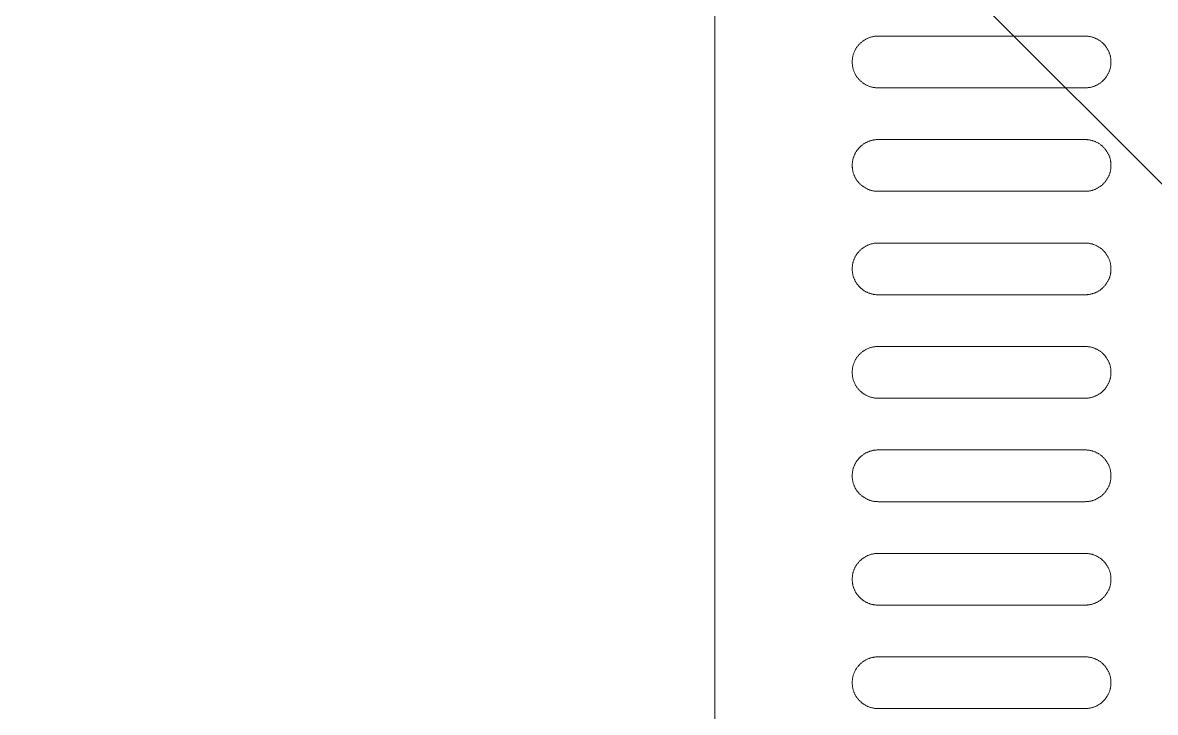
# Model space of a CAD drawing. Header units: millimetres. Extents: x -159872 to 386485, y -250577 to 158966.
# Drawn here: x 368246.2 to 368344.7, y 11008.8 to 11068.8 of the extents above; entities that cross this region are included whole.
import ezdxf

# ---------------------------------------------------------------- set-up
doc = ezdxf.new("R2010")
doc.units = ezdxf.units.MM
doc.layers.get('0').update_dxf_attribs({"lineweight": 25})
doc.layers.add('LDS-equipment-kitchen equipment', color=3, linetype='Continuous', lineweight=13)

# ---------------------------------------------------------------- blocks, each defined once
blk = doc.blocks.new('A$C9600e4bc')
at = {"linetype": 'Continuous', "transparency": 33554687}
for points in [[(0, 1395, 0), (682.4, 1395, 0)], [(251.2, 1383.05, 0), (251.2, 1383.05, 0)], [(260.2, 1383.05, 0), (260.2, 1383.05, 0)], [(269.2, 1383.05, 0), (269.2, 1383.05, 0)], [(278.2, 1383.05, 0), (278.2, 1383.05, 0)], [(287.2, 1383.05, 0), (287.2, 1383.05, 0)], [(296.2, 1383.05, 0), (296.2, 1383.05, 0)], [(305.2, 1383.05, 0), (305.2, 1383.05, 0)], [(248.95, 1380.8, 0), (248.95, 1362.8, 0)], [(253.45, 1380.8, 0), (253.45, 1362.8, 0)], [(257.95, 1380.8, 0), (257.95, 1362.8, 0)], [(262.45, 1380.8, 0), (262.45, 1362.8, 0)], [(266.95, 1380.8, 0), (266.95, 1362.8, 0)], [(271.45, 1380.8, 0), (271.45, 1362.8, 0)], [(275.95, 1380.8, 0), (275.95, 1362.8, 0)], [(280.45, 1380.8, 0), (280.45, 1362.8, 0)], [(284.95, 1380.8, 0), (284.95, 1362.8, 0)], [(289.45, 1380.8, 0), (289.45, 1362.8, 0)], [(293.95, 1380.8, 0), (293.95, 1362.8, 0)], [(298.45, 1380.8, 0), (298.45, 1362.8, 0)], [(302.95, 1380.8, 0), (302.95, 1362.8, 0)], [(307.45, 1380.8, 0), (307.45, 1362.8, 0)], [(251.2, 1360.55, 0), (251.2, 1360.55, 0)], [(260.2, 1360.55, 0), (260.2, 1360.55, 0)], [(269.2, 1360.55, 0), (269.2, 1360.55, 0)], [(278.2, 1360.55, 0), (278.2, 1360.55, 0)], [(287.2, 1360.55, 0), (287.2, 1360.55, 0)], [(296.2, 1360.55, 0), (296.2, 1360.55, 0)], [(305.2, 1360.55, 0), (305.2, 1360.55, 0)]]:
    blk.add_polyline3d(points, dxfattribs=at)
at = {"linetype": 'Continuous'}
for points in [[(248.95, 1380.8, 0), (248.951, 1380.855, 0), (248.953, 1380.91, 0), (248.956, 1380.966, 0), (248.961, 1381.021, 0), (248.967, 1381.075, 0), (248.974, 1381.13, 0), (248.983, 1381.185, 0), (248.993, 1381.239, 0), (249.005, 1381.293, 0), (249.017, 1381.347, 0), (249.031, 1381.4, 0), (249.047, 1381.453, 0), (249.064, 1381.506, 0), (249.081, 1381.558, 0), (249.101, 1381.61, 0), (249.121, 1381.661, 0), (249.143, 1381.712, 0), (249.166, 1381.762, 0), (249.19, 1381.812, 0), (249.216, 1381.861, 0), (249.242, 1381.909, 0), (249.27, 1381.957, 0), (249.299, 1382.004, 0), (249.329, 1382.05, 0), (249.36, 1382.096, 0), (249.393, 1382.14, 0), (249.426, 1382.184, 0), (249.461, 1382.227, 0), (249.496, 1382.27, 0), (249.533, 1382.311, 0), (249.57, 1382.351, 0), (249.609, 1382.391, 0), (249.648, 1382.43, 0), (249.689, 1382.467, 0), (249.73, 1382.504, 0), (249.773, 1382.539, 0), (249.816, 1382.574, 0), (249.86, 1382.607, 0), (249.904, 1382.64, 0), (249.95, 1382.671, 0), (249.996, 1382.701, 0), (250.043, 1382.73, 0), (250.091, 1382.758, 0), (250.139, 1382.784, 0), (250.188, 1382.81, 0), (250.238, 1382.834, 0), (250.288, 1382.857, 0), (250.339, 1382.879, 0), (250.39, 1382.899, 0), (250.442, 1382.918, 0), (250.494, 1382.936, 0), (250.547, 1382.953, 0), (250.6, 1382.969, 0), (250.653, 1382.983, 0), (250.707, 1382.995, 0), (250.761, 1383.007, 0), (250.815, 1383.017, 0), (250.87, 1383.026, 0), (250.925, 1383.033, 0), (250.979, 1383.039, 0), (251.034, 1383.044, 0), (251.09, 1383.047, 0), (251.145, 1383.049, 0), (251.2, 1383.05, 0)], [(251.2, 1383.05, 0), (251.255, 1383.049, 0), (251.31, 1383.047, 0), (251.365, 1383.044, 0), (251.42, 1383.039, 0), (251.475, 1383.033, 0), (251.53, 1383.026, 0), (251.585, 1383.017, 0), (251.639, 1383.007, 0), (251.693, 1382.995, 0), (251.747, 1382.983, 0), (251.8, 1382.969, 0), (251.853, 1382.953, 0), (251.906, 1382.936, 0), (251.958, 1382.918, 0), (252.01, 1382.899, 0), (252.061, 1382.879, 0), (252.112, 1382.857, 0), (252.162, 1382.834, 0), (252.212, 1382.81, 0), (252.261, 1382.784, 0), (252.309, 1382.758, 0), (252.357, 1382.73, 0), (252.404, 1382.701, 0), (252.45, 1382.671, 0), (252.496, 1382.64, 0), (252.54, 1382.607, 0), (252.584, 1382.574, 0), (252.627, 1382.539, 0), (252.67, 1382.504, 0), (252.711, 1382.467, 0), (252.751, 1382.43, 0), (252.791, 1382.391, 0), (252.83, 1382.351, 0), (252.867, 1382.311, 0), (252.904, 1382.27, 0), (252.939, 1382.227, 0), (252.974, 1382.184, 0), (253.007, 1382.14, 0), (253.04, 1382.096, 0), (253.071, 1382.05, 0), (253.101, 1382.004, 0), (253.13, 1381.957, 0), (253.158, 1381.909, 0), (253.184, 1381.861, 0), (253.21, 1381.812, 0), (253.234, 1381.762, 0), (253.257, 1381.712, 0), (253.279, 1381.661, 0), (253.299, 1381.61, 0), (253.318, 1381.558, 0), (253.336, 1381.506, 0), (253.353, 1381.453, 0), (253.368, 1381.4, 0), (253.383, 1381.347, 0), (253.395, 1381.293, 0), (253.407, 1381.239, 0), (253.417, 1381.185, 0), (253.426, 1381.13, 0), (253.433, 1381.075, 0), (253.439, 1381.021, 0), (253.444, 1380.966, 0), (253.447, 1380.91, 0), (253.449, 1380.855, 0), (253.45, 1380.8, 0)], [(257.95, 1380.8, 0), (257.951, 1380.855, 0), (257.953, 1380.91, 0), (257.956, 1380.966, 0), (257.961, 1381.021, 0), (257.967, 1381.075, 0), (257.974, 1381.13, 0), (257.983, 1381.185, 0), (257.993, 1381.239, 0), (258.005, 1381.293, 0), (258.017, 1381.347, 0), (258.031, 1381.4, 0), (258.047, 1381.453, 0), (258.064, 1381.506, 0), (258.082, 1381.558, 0), (258.101, 1381.61, 0), (258.121, 1381.661, 0), (258.143, 1381.712, 0), (258.166, 1381.762, 0), (258.19, 1381.812, 0), (258.216, 1381.861, 0), (258.242, 1381.909, 0), (258.27, 1381.957, 0), (258.299, 1382.004, 0), (258.329, 1382.05, 0), (258.36, 1382.096, 0), (258.393, 1382.14, 0), (258.426, 1382.184, 0), (258.461, 1382.227, 0), (258.496, 1382.27, 0), (258.533, 1382.311, 0), (258.57, 1382.351, 0), (258.609, 1382.391, 0), (258.649, 1382.43, 0), (258.689, 1382.467, 0), (258.73, 1382.504, 0), (258.773, 1382.539, 0), (258.816, 1382.574, 0), (258.86, 1382.607, 0), (258.904, 1382.64, 0), (258.95, 1382.671, 0), (258.996, 1382.701, 0), (259.043, 1382.73, 0), (259.091, 1382.758, 0), (259.139, 1382.784, 0), (259.188, 1382.81, 0), (259.238, 1382.834, 0), (259.288, 1382.857, 0), (259.339, 1382.879, 0), (259.39, 1382.899, 0), (259.442, 1382.918, 0), (259.494, 1382.936, 0), (259.547, 1382.953, 0), (259.6, 1382.969, 0), (259.653, 1382.983, 0), (259.707, 1382.995, 0), (259.761, 1383.007, 0), (259.815, 1383.017, 0), (259.87, 1383.026, 0), (259.925, 1383.033, 0), (259.979, 1383.039, 0), (260.034, 1383.044, 0), (260.09, 1383.047, 0), (260.145, 1383.049, 0), (260.2, 1383.05, 0)], [(260.2, 1383.05, 0), (260.255, 1383.049, 0), (260.31, 1383.047, 0), (260.366, 1383.044, 0), (260.421, 1383.039, 0), (260.475, 1383.033, 0), (260.53, 1383.026, 0), (260.585, 1383.017, 0), (260.639, 1383.007, 0), (260.693, 1382.995, 0), (260.747, 1382.983, 0), (260.8, 1382.969, 0), (260.853, 1382.953, 0), (260.906, 1382.936, 0), (260.958, 1382.918, 0), (261.01, 1382.899, 0), (261.061, 1382.879, 0), (261.112, 1382.857, 0), (261.162, 1382.834, 0), (261.212, 1382.81, 0), (261.261, 1382.784, 0), (261.309, 1382.758, 0), (261.357, 1382.73, 0), (261.404, 1382.701, 0), (261.45, 1382.671, 0), (261.496, 1382.64, 0), (261.54, 1382.607, 0), (261.584, 1382.574, 0), (261.627, 1382.539, 0), (261.67, 1382.504, 0), (261.711, 1382.467, 0), (261.751, 1382.43, 0), (261.791, 1382.391, 0), (261.83, 1382.351, 0), (261.867, 1382.311, 0), (261.904, 1382.27, 0), (261.939, 1382.227, 0), (261.974, 1382.184, 0), (262.007, 1382.14, 0), (262.04, 1382.096, 0), (262.071, 1382.05, 0), (262.101, 1382.004, 0), (262.13, 1381.957, 0), (262.158, 1381.909, 0), (262.184, 1381.861, 0), (262.21, 1381.812, 0), (262.234, 1381.762, 0), (262.257, 1381.712, 0), (262.279, 1381.661, 0), (262.299, 1381.61, 0), (262.318, 1381.558, 0), (262.336, 1381.506, 0), (262.353, 1381.453, 0), (262.368, 1381.4, 0), (262.383, 1381.347, 0), (262.395, 1381.293, 0), (262.407, 1381.239, 0), (262.417, 1381.185, 0), (262.426, 1381.13, 0), (262.433, 1381.075, 0), (262.439, 1381.021, 0), (262.444, 1380.966, 0), (262.447, 1380.91, 0), (262.449, 1380.855, 0), (262.45, 1380.8, 0)], [(266.95, 1380.8, 0), (266.951, 1380.855, 0), (266.953, 1380.91, 0), (266.956, 1380.966, 0), (266.961, 1381.021, 0), (266.967, 1381.075, 0), (266.974, 1381.13, 0), (266.983, 1381.185, 0), (266.993, 1381.239, 0), (267.005, 1381.293, 0), (267.017, 1381.347, 0), (267.032, 1381.4, 0), (267.047, 1381.453, 0), (267.064, 1381.506, 0), (267.082, 1381.558, 0), (267.101, 1381.61, 0), (267.121, 1381.661, 0), (267.143, 1381.712, 0), (267.166, 1381.762, 0), (267.19, 1381.812, 0), (267.216, 1381.861, 0), (267.242, 1381.909, 0), (267.27, 1381.957, 0), (267.299, 1382.004, 0), (267.329, 1382.05, 0), (267.36, 1382.096, 0), (267.393, 1382.14, 0), (267.426, 1382.184, 0), (267.461, 1382.227, 0), (267.496, 1382.27, 0), (267.533, 1382.311, 0), (267.57, 1382.351, 0), (267.609, 1382.391, 0), (267.649, 1382.43, 0), (267.689, 1382.467, 0), (267.73, 1382.504, 0), (267.773, 1382.539, 0), (267.816, 1382.574, 0), (267.86, 1382.607, 0), (267.904, 1382.64, 0), (267.95, 1382.671, 0), (267.996, 1382.701, 0), (268.043, 1382.73, 0), (268.091, 1382.758, 0), (268.139, 1382.784, 0), (268.188, 1382.81, 0), (268.238, 1382.834, 0), (268.288, 1382.857, 0), (268.339, 1382.879, 0), (268.39, 1382.899, 0), (268.442, 1382.918, 0), (268.494, 1382.936, 0), (268.547, 1382.953, 0), (268.6, 1382.969, 0), (268.653, 1382.983, 0), (268.707, 1382.995, 0), (268.761, 1383.007, 0), (268.815, 1383.017, 0), (268.87, 1383.026, 0), (268.925, 1383.033, 0), (268.979, 1383.039, 0), (269.035, 1383.044, 0), (269.09, 1383.047, 0), (269.145, 1383.049, 0), (269.2, 1383.05, 0)], [(269.2, 1383.05, 0), (269.255, 1383.049, 0), (269.31, 1383.047, 0), (269.366, 1383.044, 0), (269.421, 1383.039, 0), (269.475, 1383.033, 0), (269.53, 1383.026, 0), (269.585, 1383.017, 0), (269.639, 1383.007, 0), (269.693, 1382.995, 0), (269.747, 1382.983, 0), (269.8, 1382.969, 0), (269.853, 1382.953, 0), (269.906, 1382.936, 0), (269.958, 1382.918, 0), (270.01, 1382.899, 0), (270.061, 1382.879, 0), (270.112, 1382.857, 0), (270.162, 1382.834, 0), (270.212, 1382.81, 0), (270.261, 1382.784, 0), (270.309, 1382.758, 0), (270.357, 1382.73, 0), (270.404, 1382.701, 0), (270.45, 1382.671, 0), (270.496, 1382.64, 0), (270.54, 1382.607, 0), (270.584, 1382.574, 0), (270.627, 1382.539, 0), (270.67, 1382.504, 0), (270.711, 1382.467, 0), (270.751, 1382.43, 0), (270.791, 1382.391, 0), (270.83, 1382.351, 0), (270.867, 1382.311, 0), (270.904, 1382.27, 0), (270.939, 1382.227, 0), (270.974, 1382.184, 0), (271.007, 1382.14, 0), (271.04, 1382.096, 0), (271.071, 1382.05, 0), (271.101, 1382.004, 0), (271.13, 1381.957, 0), (271.158, 1381.909, 0), (271.184, 1381.861, 0), (271.21, 1381.812, 0), (271.234, 1381.762, 0), (271.257, 1381.712, 0), (271.279, 1381.661, 0), (271.299, 1381.61, 0), (271.319, 1381.558, 0), (271.336, 1381.506, 0), (271.353, 1381.453, 0), (271.369, 1381.4, 0), (271.383, 1381.347, 0), (271.395, 1381.293, 0), (271.407, 1381.239, 0), (271.417, 1381.185, 0), (271.426, 1381.13, 0), (271.433, 1381.075, 0), (271.439, 1381.021, 0), (271.444, 1380.966, 0), (271.447, 1380.91, 0), (271.449, 1380.855, 0), (271.45, 1380.8, 0)], [(275.95, 1380.8, 0), (275.951, 1380.855, 0), (275.953, 1380.91, 0), (275.956, 1380.966, 0), (275.961, 1381.021, 0), (275.967, 1381.075, 0), (275.974, 1381.13, 0), (275.983, 1381.185, 0), (275.993, 1381.239, 0), (276.005, 1381.293, 0), (276.017, 1381.347, 0), (276.031, 1381.4, 0), (276.047, 1381.453, 0), (276.064, 1381.506, 0), (276.081, 1381.558, 0), (276.101, 1381.61, 0), (276.121, 1381.661, 0), (276.143, 1381.712, 0), (276.166, 1381.762, 0), (276.19, 1381.812, 0), (276.216, 1381.861, 0), (276.242, 1381.909, 0), (276.27, 1381.957, 0), (276.299, 1382.004, 0), (276.329, 1382.05, 0), (276.36, 1382.096, 0), (276.393, 1382.14, 0), (276.426, 1382.184, 0), (276.461, 1382.227, 0), (276.496, 1382.27, 0), (276.533, 1382.311, 0), (276.57, 1382.351, 0), (276.609, 1382.391, 0), (276.648, 1382.43, 0), (276.689, 1382.467, 0), (276.73, 1382.504, 0), (276.773, 1382.539, 0), (276.816, 1382.574, 0), (276.86, 1382.607, 0), (276.904, 1382.64, 0), (276.95, 1382.671, 0), (276.996, 1382.701, 0), (277.043, 1382.73, 0), (277.091, 1382.758, 0), (277.139, 1382.784, 0), (277.188, 1382.81, 0), (277.238, 1382.834, 0), (277.288, 1382.857, 0), (277.339, 1382.879, 0), (277.39, 1382.899, 0), (277.442, 1382.918, 0), (277.494, 1382.936, 0), (277.547, 1382.953, 0), (277.6, 1382.969, 0), (277.653, 1382.983, 0), (277.707, 1382.995, 0), (277.761, 1383.007, 0), (277.815, 1383.017, 0), (277.87, 1383.026, 0), (277.925, 1383.033, 0), (277.979, 1383.039, 0), (278.034, 1383.044, 0), (278.09, 1383.047, 0), (278.145, 1383.049, 0), (278.2, 1383.05, 0)], [(278.2, 1383.05, 0), (278.255, 1383.049, 0), (278.31, 1383.047, 0), (278.365, 1383.044, 0), (278.421, 1383.039, 0), (278.475, 1383.033, 0), (278.53, 1383.026, 0), (278.585, 1383.017, 0), (278.639, 1383.007, 0), (278.693, 1382.995, 0), (278.747, 1382.983, 0), (278.8, 1382.969, 0), (278.853, 1382.953, 0), (278.906, 1382.936, 0), (278.958, 1382.918, 0), (279.01, 1382.899, 0), (279.061, 1382.879, 0), (279.112, 1382.857, 0), (279.162, 1382.834, 0), (279.212, 1382.81, 0), (279.261, 1382.784, 0), (279.309, 1382.758, 0), (279.357, 1382.73, 0), (279.404, 1382.701, 0), (279.45, 1382.671, 0), (279.496, 1382.64, 0), (279.54, 1382.607, 0), (279.584, 1382.574, 0), (279.627, 1382.539, 0), (279.67, 1382.504, 0), (279.711, 1382.467, 0), (279.751, 1382.43, 0), (279.791, 1382.391, 0), (279.83, 1382.351, 0), (279.867, 1382.311, 0), (279.904, 1382.27, 0), (279.939, 1382.227, 0), (279.974, 1382.184, 0), (280.007, 1382.14, 0), (280.04, 1382.096, 0), (280.071, 1382.05, 0), (280.101, 1382.004, 0), (280.13, 1381.957, 0), (280.158, 1381.909, 0), (280.184, 1381.861, 0), (280.21, 1381.812, 0), (280.234, 1381.762, 0), (280.257, 1381.712, 0), (280.279, 1381.661, 0), (280.299, 1381.61, 0), (280.318, 1381.558, 0), (280.336, 1381.506, 0), (280.353, 1381.453, 0), (280.368, 1381.4, 0), (280.383, 1381.347, 0), (280.395, 1381.293, 0), (280.407, 1381.239, 0), (280.417, 1381.185, 0), (280.426, 1381.13, 0), (280.433, 1381.075, 0), (280.439, 1381.021, 0), (280.444, 1380.966, 0), (280.447, 1380.91, 0), (280.449, 1380.855, 0), (280.45, 1380.8, 0)], [(284.95, 1380.8, 0), (284.951, 1380.855, 0), (284.953, 1380.91, 0), (284.956, 1380.966, 0), (284.961, 1381.021, 0), (284.967, 1381.075, 0), (284.974, 1381.13, 0), (284.983, 1381.185, 0), (284.993, 1381.239, 0), (285.005, 1381.293, 0), (285.017, 1381.347, 0), (285.032, 1381.4, 0), (285.047, 1381.453, 0), (285.064, 1381.506, 0), (285.082, 1381.558, 0), (285.101, 1381.61, 0), (285.121, 1381.661, 0), (285.143, 1381.712, 0), (285.166, 1381.762, 0), (285.19, 1381.812, 0), (285.216, 1381.861, 0), (285.242, 1381.909, 0), (285.27, 1381.957, 0), (285.299, 1382.004, 0), (285.329, 1382.05, 0), (285.36, 1382.096, 0), (285.393, 1382.14, 0), (285.426, 1382.184, 0), (285.461, 1382.227, 0), (285.496, 1382.27, 0), (285.533, 1382.311, 0), (285.57, 1382.351, 0), (285.609, 1382.391, 0), (285.649, 1382.43, 0), (285.689, 1382.467, 0), (285.73, 1382.504, 0), (285.773, 1382.539, 0), (285.816, 1382.574, 0), (285.86, 1382.607, 0), (285.904, 1382.64, 0), (285.95, 1382.671, 0), (285.996, 1382.701, 0), (286.043, 1382.73, 0), (286.091, 1382.758, 0), (286.139, 1382.784, 0), (286.188, 1382.81, 0), (286.238, 1382.834, 0), (286.288, 1382.857, 0), (286.339, 1382.879, 0), (286.39, 1382.899, 0), (286.442, 1382.918, 0), (286.494, 1382.936, 0), (286.547, 1382.953, 0), (286.6, 1382.969, 0), (286.653, 1382.983, 0), (286.707, 1382.995, 0), (286.761, 1383.007, 0), (286.815, 1383.017, 0), (286.87, 1383.026, 0), (286.925, 1383.033, 0), (286.979, 1383.039, 0), (287.034, 1383.044, 0), (287.09, 1383.047, 0), (287.145, 1383.049, 0), (287.2, 1383.05, 0)], [(287.2, 1383.05, 0), (287.255, 1383.049, 0), (287.31, 1383.047, 0), (287.366, 1383.044, 0), (287.421, 1383.039, 0), (287.475, 1383.033, 0), (287.53, 1383.026, 0), (287.585, 1383.017, 0), (287.639, 1383.007, 0), (287.693, 1382.995, 0), (287.747, 1382.983, 0), (287.8, 1382.969, 0), (287.853, 1382.953, 0), (287.906, 1382.936, 0), (287.958, 1382.918, 0), (288.01, 1382.899, 0), (288.061, 1382.879, 0), (288.112, 1382.857, 0), (288.162, 1382.834, 0), (288.212, 1382.81, 0), (288.261, 1382.784, 0), (288.309, 1382.758, 0), (288.357, 1382.73, 0), (288.404, 1382.701, 0), (288.45, 1382.671, 0), (288.496, 1382.64, 0), (288.54, 1382.607, 0), (288.584, 1382.574, 0), (288.627, 1382.539, 0), (288.67, 1382.504, 0), (288.711, 1382.467, 0), (288.751, 1382.43, 0), (288.791, 1382.391, 0), (288.83, 1382.351, 0), (288.867, 1382.311, 0), (288.904, 1382.27, 0), (288.939, 1382.227, 0), (288.974, 1382.184, 0), (289.007, 1382.14, 0), (289.04, 1382.096, 0), (289.071, 1382.05, 0), (289.101, 1382.004, 0), (289.13, 1381.957, 0), (289.158, 1381.909, 0), (289.184, 1381.861, 0), (289.21, 1381.812, 0), (289.234, 1381.762, 0), (289.257, 1381.712, 0), (289.279, 1381.661, 0), (289.299, 1381.61, 0), (289.318, 1381.558, 0), (289.336, 1381.506, 0), (289.353, 1381.453, 0), (289.369, 1381.4, 0), (289.383, 1381.347, 0), (289.395, 1381.293, 0), (289.407, 1381.239, 0), (289.417, 1381.185, 0), (289.426, 1381.13, 0), (289.433, 1381.075, 0), (289.439, 1381.021, 0), (289.444, 1380.966, 0), (289.447, 1380.91, 0), (289.449, 1380.855, 0), (289.45, 1380.8, 0)], [(293.95, 1380.8, 0), (293.951, 1380.855, 0), (293.953, 1380.91, 0), (293.956, 1380.966, 0), (293.961, 1381.021, 0), (293.967, 1381.075, 0), (293.974, 1381.13, 0), (293.983, 1381.185, 0), (293.993, 1381.239, 0), (294.005, 1381.293, 0), (294.017, 1381.347, 0), (294.031, 1381.4, 0), (294.047, 1381.453, 0), (294.064, 1381.506, 0), (294.081, 1381.558, 0), (294.101, 1381.61, 0), (294.121, 1381.661, 0), (294.143, 1381.712, 0), (294.166, 1381.762, 0), (294.19, 1381.812, 0), (294.216, 1381.861, 0), (294.242, 1381.909, 0), (294.27, 1381.957, 0), (294.299, 1382.004, 0), (294.329, 1382.05, 0), (294.36, 1382.096, 0), (294.393, 1382.14, 0), (294.426, 1382.184, 0), (294.461, 1382.227, 0), (294.496, 1382.27, 0), (294.533, 1382.311, 0), (294.57, 1382.351, 0), (294.609, 1382.391, 0), (294.648, 1382.43, 0), (294.689, 1382.467, 0), (294.73, 1382.504, 0), (294.773, 1382.539, 0), (294.816, 1382.574, 0), (294.86, 1382.607, 0), (294.904, 1382.64, 0), (294.95, 1382.671, 0), (294.996, 1382.701, 0), (295.043, 1382.73, 0), (295.091, 1382.758, 0), (295.139, 1382.784, 0), (295.188, 1382.81, 0), (295.238, 1382.834, 0), (295.288, 1382.857, 0), (295.339, 1382.879, 0), (295.39, 1382.899, 0), (295.442, 1382.918, 0), (295.494, 1382.936, 0), (295.547, 1382.953, 0), (295.6, 1382.969, 0), (295.653, 1382.983, 0), (295.707, 1382.995, 0), (295.761, 1383.007, 0), (295.815, 1383.017, 0), (295.87, 1383.026, 0), (295.925, 1383.033, 0), (295.979, 1383.039, 0), (296.034, 1383.044, 0), (296.09, 1383.047, 0), (296.145, 1383.049, 0), (296.2, 1383.05, 0)], [(296.2, 1383.05, 0), (296.255, 1383.049, 0), (296.31, 1383.047, 0), (296.365, 1383.044, 0), (296.42, 1383.039, 0), (296.475, 1383.033, 0), (296.53, 1383.026, 0), (296.585, 1383.017, 0), (296.639, 1383.007, 0), (296.693, 1382.995, 0), (296.747, 1382.983, 0), (296.8, 1382.969, 0), (296.853, 1382.953, 0), (296.906, 1382.936, 0), (296.958, 1382.918, 0), (297.01, 1382.899, 0), (297.061, 1382.879, 0), (297.112, 1382.857, 0), (297.162, 1382.834, 0), (297.212, 1382.81, 0), (297.261, 1382.784, 0), (297.309, 1382.758, 0), (297.357, 1382.73, 0), (297.404, 1382.701, 0), (297.45, 1382.671, 0), (297.496, 1382.64, 0), (297.54, 1382.607, 0), (297.584, 1382.574, 0), (297.627, 1382.539, 0), (297.67, 1382.504, 0), (297.711, 1382.467, 0), (297.751, 1382.43, 0), (297.791, 1382.391, 0), (297.829, 1382.351, 0), (297.867, 1382.311, 0), (297.904, 1382.27, 0), (297.939, 1382.227, 0), (297.974, 1382.184, 0), (298.007, 1382.14, 0), (298.04, 1382.096, 0), (298.071, 1382.05, 0), (298.101, 1382.004, 0), (298.13, 1381.957, 0), (298.158, 1381.909, 0), (298.184, 1381.861, 0), (298.21, 1381.812, 0), (298.234, 1381.762, 0), (298.257, 1381.712, 0), (298.279, 1381.661, 0), (298.299, 1381.61, 0), (298.318, 1381.558, 0), (298.336, 1381.506, 0), (298.353, 1381.453, 0), (298.368, 1381.4, 0), (298.383, 1381.347, 0), (298.395, 1381.293, 0), (298.407, 1381.239, 0), (298.417, 1381.185, 0), (298.426, 1381.13, 0), (298.433, 1381.075, 0), (298.439, 1381.021, 0), (298.444, 1380.966, 0), (298.447, 1380.91, 0), (298.449, 1380.855, 0), (298.45, 1380.8, 0)], [(302.95, 1380.8, 0), (302.951, 1380.855, 0), (302.953, 1380.91, 0), (302.956, 1380.966, 0), (302.961, 1381.021, 0), (302.967, 1381.075, 0), (302.974, 1381.13, 0), (302.983, 1381.185, 0), (302.993, 1381.239, 0), (303.005, 1381.293, 0), (303.017, 1381.347, 0), (303.031, 1381.4, 0), (303.047, 1381.453, 0), (303.064, 1381.506, 0), (303.082, 1381.558, 0), (303.101, 1381.61, 0), (303.121, 1381.661, 0), (303.143, 1381.712, 0), (303.166, 1381.762, 0), (303.19, 1381.812, 0), (303.216, 1381.861, 0), (303.242, 1381.909, 0), (303.27, 1381.957, 0), (303.299, 1382.004, 0), (303.329, 1382.05, 0), (303.36, 1382.096, 0), (303.393, 1382.14, 0), (303.426, 1382.184, 0), (303.461, 1382.227, 0), (303.496, 1382.27, 0), (303.533, 1382.311, 0), (303.57, 1382.351, 0), (303.609, 1382.391, 0), (303.649, 1382.43, 0), (303.689, 1382.467, 0), (303.73, 1382.504, 0), (303.773, 1382.539, 0), (303.816, 1382.574, 0), (303.86, 1382.607, 0), (303.904, 1382.64, 0), (303.95, 1382.671, 0), (303.996, 1382.701, 0), (304.043, 1382.73, 0), (304.091, 1382.758, 0), (304.139, 1382.784, 0), (304.188, 1382.81, 0), (304.238, 1382.834, 0), (304.288, 1382.857, 0), (304.339, 1382.879, 0), (304.39, 1382.899, 0), (304.442, 1382.918, 0), (304.494, 1382.936, 0), (304.547, 1382.953, 0), (304.6, 1382.969, 0), (304.653, 1382.983, 0), (304.707, 1382.995, 0), (304.761, 1383.007, 0), (304.815, 1383.017, 0), (304.87, 1383.026, 0), (304.925, 1383.033, 0), (304.979, 1383.039, 0), (305.034, 1383.044, 0), (305.09, 1383.047, 0), (305.145, 1383.049, 0), (305.2, 1383.05, 0)], [(305.2, 1383.05, 0), (305.255, 1383.049, 0), (305.31, 1383.047, 0), (305.366, 1383.044, 0), (305.421, 1383.039, 0), (305.475, 1383.033, 0), (305.53, 1383.026, 0), (305.585, 1383.017, 0), (305.639, 1383.007, 0), (305.693, 1382.995, 0), (305.747, 1382.983, 0), (305.8, 1382.969, 0), (305.853, 1382.953, 0), (305.906, 1382.936, 0), (305.958, 1382.918, 0), (306.01, 1382.899, 0), (306.061, 1382.879, 0), (306.112, 1382.857, 0), (306.162, 1382.834, 0), (306.212, 1382.81, 0), (306.261, 1382.784, 0), (306.309, 1382.758, 0), (306.357, 1382.73, 0), (306.404, 1382.701, 0), (306.45, 1382.671, 0), (306.496, 1382.64, 0), (306.54, 1382.607, 0), (306.584, 1382.574, 0), (306.627, 1382.539, 0), (306.67, 1382.504, 0), (306.711, 1382.467, 0), (306.751, 1382.43, 0), (306.791, 1382.391, 0), (306.83, 1382.351, 0), (306.867, 1382.311, 0), (306.904, 1382.27, 0), (306.939, 1382.227, 0), (306.974, 1382.184, 0), (307.007, 1382.14, 0), (307.04, 1382.096, 0), (307.071, 1382.05, 0), (307.101, 1382.004, 0), (307.13, 1381.957, 0), (307.158, 1381.909, 0), (307.184, 1381.861, 0), (307.21, 1381.812, 0), (307.234, 1381.762, 0), (307.257, 1381.712, 0), (307.279, 1381.661, 0), (307.299, 1381.61, 0), (307.318, 1381.558, 0), (307.336, 1381.506, 0), (307.353, 1381.453, 0), (307.368, 1381.4, 0), (307.383, 1381.347, 0), (307.395, 1381.293, 0), (307.407, 1381.239, 0), (307.417, 1381.185, 0), (307.426, 1381.13, 0), (307.433, 1381.075, 0), (307.439, 1381.021, 0), (307.444, 1380.966, 0), (307.447, 1380.91, 0), (307.449, 1380.855, 0), (307.45, 1380.8, 0)], [(251.2, 1360.55, 0), (251.145, 1360.551, 0), (251.09, 1360.553, 0), (251.034, 1360.556, 0), (250.979, 1360.561, 0), (250.925, 1360.567, 0), (250.87, 1360.574, 0), (250.815, 1360.583, 0), (250.761, 1360.593, 0), (250.707, 1360.605, 0), (250.653, 1360.617, 0), (250.6, 1360.631, 0), (250.547, 1360.647, 0), (250.494, 1360.663, 0), (250.442, 1360.681, 0), (250.39, 1360.701, 0), (250.339, 1360.721, 0), (250.288, 1360.743, 0), (250.238, 1360.766, 0), (250.188, 1360.79, 0), (250.139, 1360.816, 0), (250.091, 1360.842, 0), (250.043, 1360.87, 0), (249.996, 1360.899, 0), (249.95, 1360.929, 0), (249.904, 1360.96, 0), (249.86, 1360.993, 0), (249.816, 1361.026, 0), (249.773, 1361.061, 0), (249.73, 1361.096, 0), (249.689, 1361.133, 0), (249.648, 1361.17, 0), (249.609, 1361.209, 0), (249.57, 1361.248, 0), (249.533, 1361.289, 0), (249.496, 1361.33, 0), (249.461, 1361.373, 0), (249.426, 1361.416, 0), (249.393, 1361.46, 0), (249.36, 1361.504, 0), (249.329, 1361.55, 0), (249.299, 1361.596, 0), (249.27, 1361.643, 0), (249.242, 1361.691, 0), (249.216, 1361.739, 0), (249.19, 1361.788, 0), (249.166, 1361.838, 0), (249.143, 1361.888, 0), (249.121, 1361.939, 0), (249.101, 1361.99, 0), (249.081, 1362.042, 0), (249.064, 1362.094, 0), (249.047, 1362.147, 0), (249.031, 1362.2, 0), (249.017, 1362.253, 0), (249.005, 1362.307, 0), (248.993, 1362.361, 0), (248.983, 1362.415, 0), (248.974, 1362.47, 0), (248.967, 1362.525, 0), (248.961, 1362.579, 0), (248.956, 1362.634, 0), (248.953, 1362.69, 0), (248.951, 1362.745, 0), (248.95, 1362.8, 0)], [(253.45, 1362.8, 0), (253.449, 1362.745, 0), (253.447, 1362.69, 0), (253.444, 1362.634, 0), (253.439, 1362.579, 0), (253.433, 1362.525, 0), (253.426, 1362.47, 0), (253.417, 1362.415, 0), (253.407, 1362.361, 0), (253.395, 1362.307, 0), (253.383, 1362.253, 0), (253.368, 1362.2, 0), (253.353, 1362.147, 0), (253.336, 1362.094, 0), (253.318, 1362.042, 0), (253.299, 1361.99, 0), (253.279, 1361.939, 0), (253.257, 1361.888, 0), (253.234, 1361.838, 0), (253.21, 1361.788, 0), (253.184, 1361.739, 0), (253.158, 1361.691, 0), (253.13, 1361.643, 0), (253.101, 1361.596, 0), (253.071, 1361.55, 0), (253.04, 1361.504, 0), (253.007, 1361.46, 0), (252.974, 1361.416, 0), (252.939, 1361.373, 0), (252.904, 1361.33, 0), (252.867, 1361.289, 0), (252.83, 1361.248, 0), (252.791, 1361.209, 0), (252.751, 1361.17, 0), (252.711, 1361.133, 0), (252.67, 1361.096, 0), (252.627, 1361.061, 0), (252.584, 1361.026, 0), (252.54, 1360.993, 0), (252.496, 1360.96, 0), (252.45, 1360.929, 0), (252.404, 1360.899, 0), (252.357, 1360.87, 0), (252.309, 1360.842, 0), (252.261, 1360.816, 0), (252.212, 1360.79, 0), (252.162, 1360.766, 0), (252.112, 1360.743, 0), (252.061, 1360.721, 0), (252.01, 1360.701, 0), (251.958, 1360.681, 0), (251.906, 1360.663, 0), (251.853, 1360.647, 0), (251.8, 1360.631, 0), (251.747, 1360.617, 0), (251.693, 1360.605, 0), (251.639, 1360.593, 0), (251.585, 1360.583, 0), (251.53, 1360.574, 0), (251.475, 1360.567, 0), (251.42, 1360.561, 0), (251.365, 1360.556, 0), (251.31, 1360.553, 0), (251.255, 1360.551, 0), (251.2, 1360.55, 0)], [(260.2, 1360.55, 0), (260.145, 1360.551, 0), (260.09, 1360.553, 0), (260.034, 1360.556, 0), (259.979, 1360.561, 0), (259.925, 1360.567, 0), (259.87, 1360.574, 0), (259.815, 1360.583, 0), (259.761, 1360.593, 0), (259.707, 1360.605, 0), (259.653, 1360.617, 0), (259.6, 1360.631, 0), (259.547, 1360.647, 0), (259.494, 1360.663, 0), (259.442, 1360.681, 0), (259.39, 1360.701, 0), (259.339, 1360.721, 0), (259.288, 1360.743, 0), (259.238, 1360.766, 0), (259.188, 1360.79, 0), (259.139, 1360.816, 0), (259.091, 1360.842, 0), (259.043, 1360.87, 0), (258.996, 1360.899, 0), (258.95, 1360.929, 0), (258.904, 1360.96, 0), (258.86, 1360.993, 0), (258.816, 1361.026, 0), (258.773, 1361.061, 0), (258.73, 1361.096, 0), (258.689, 1361.133, 0), (258.649, 1361.17, 0), (258.609, 1361.209, 0), (258.57, 1361.248, 0), (258.533, 1361.289, 0), (258.496, 1361.33, 0), (258.461, 1361.373, 0), (258.426, 1361.416, 0), (258.393, 1361.46, 0), (258.36, 1361.504, 0), (258.329, 1361.55, 0), (258.299, 1361.596, 0), (258.27, 1361.643, 0), (258.242, 1361.691, 0), (258.216, 1361.739, 0), (258.19, 1361.788, 0), (258.166, 1361.838, 0), (258.143, 1361.888, 0), (258.121, 1361.939, 0), (258.101, 1361.99, 0), (258.082, 1362.042, 0), (258.064, 1362.094, 0), (258.047, 1362.147, 0), (258.031, 1362.2, 0), (258.017, 1362.253, 0), (258.005, 1362.307, 0), (257.993, 1362.361, 0), (257.983, 1362.415, 0), (257.974, 1362.47, 0), (257.967, 1362.525, 0), (257.961, 1362.579, 0), (257.956, 1362.634, 0), (257.953, 1362.69, 0), (257.951, 1362.745, 0), (257.95, 1362.8, 0)], [(262.45, 1362.8, 0), (262.449, 1362.745, 0), (262.447, 1362.69, 0), (262.444, 1362.634, 0), (262.439, 1362.579, 0), (262.433, 1362.525, 0), (262.426, 1362.47, 0), (262.417, 1362.415, 0), (262.407, 1362.361, 0), (262.395, 1362.307, 0), (262.383, 1362.253, 0), (262.368, 1362.2, 0), (262.353, 1362.147, 0), (262.336, 1362.094, 0), (262.318, 1362.042, 0), (262.299, 1361.99, 0), (262.279, 1361.939, 0), (262.257, 1361.888, 0), (262.234, 1361.838, 0), (262.21, 1361.788, 0), (262.184, 1361.739, 0), (262.158, 1361.691, 0), (262.13, 1361.643, 0), (262.101, 1361.596, 0), (262.071, 1361.55, 0), (262.04, 1361.504, 0), (262.007, 1361.46, 0), (261.974, 1361.416, 0), (261.939, 1361.373, 0), (261.904, 1361.33, 0), (261.867, 1361.289, 0), (261.83, 1361.248, 0), (261.791, 1361.209, 0), (261.751, 1361.17, 0), (261.711, 1361.133, 0), (261.67, 1361.096, 0), (261.627, 1361.061, 0), (261.584, 1361.026, 0), (261.54, 1360.993, 0), (261.496, 1360.96, 0), (261.45, 1360.929, 0), (261.404, 1360.899, 0), (261.357, 1360.87, 0), (261.309, 1360.842, 0), (261.261, 1360.816, 0), (261.212, 1360.79, 0), (261.162, 1360.766, 0), (261.112, 1360.743, 0), (261.061, 1360.721, 0), (261.01, 1360.701, 0), (260.958, 1360.681, 0), (260.906, 1360.663, 0), (260.853, 1360.647, 0), (260.8, 1360.631, 0), (260.747, 1360.617, 0), (260.693, 1360.605, 0), (260.639, 1360.593, 0), (260.585, 1360.583, 0), (260.53, 1360.574, 0), (260.475, 1360.567, 0), (260.421, 1360.561, 0), (260.366, 1360.556, 0), (260.31, 1360.553, 0), (260.255, 1360.551, 0), (260.2, 1360.55, 0)], [(269.2, 1360.55, 0), (269.145, 1360.551, 0), (269.09, 1360.553, 0), (269.035, 1360.556, 0), (268.979, 1360.561, 0), (268.925, 1360.567, 0), (268.87, 1360.574, 0), (268.815, 1360.583, 0), (268.761, 1360.593, 0), (268.707, 1360.605, 0), (268.653, 1360.617, 0), (268.6, 1360.631, 0), (268.547, 1360.647, 0), (268.494, 1360.663, 0), (268.442, 1360.681, 0), (268.39, 1360.701, 0), (268.339, 1360.721, 0), (268.288, 1360.743, 0), (268.238, 1360.766, 0), (268.188, 1360.79, 0), (268.139, 1360.816, 0), (268.091, 1360.842, 0), (268.043, 1360.87, 0), (267.996, 1360.899, 0), (267.95, 1360.929, 0), (267.904, 1360.96, 0), (267.86, 1360.993, 0), (267.816, 1361.026, 0), (267.773, 1361.061, 0), (267.73, 1361.096, 0), (267.689, 1361.133, 0), (267.649, 1361.17, 0), (267.609, 1361.209, 0), (267.57, 1361.248, 0), (267.533, 1361.289, 0), (267.496, 1361.33, 0), (267.461, 1361.373, 0), (267.426, 1361.416, 0), (267.393, 1361.46, 0), (267.36, 1361.504, 0), (267.329, 1361.55, 0), (267.299, 1361.596, 0), (267.27, 1361.643, 0), (267.242, 1361.691, 0), (267.216, 1361.739, 0), (267.19, 1361.788, 0), (267.166, 1361.838, 0), (267.143, 1361.888, 0), (267.121, 1361.939, 0), (267.101, 1361.99, 0), (267.082, 1362.042, 0), (267.064, 1362.094, 0), (267.047, 1362.147, 0), (267.032, 1362.2, 0), (267.017, 1362.253, 0), (267.005, 1362.307, 0), (266.993, 1362.361, 0), (266.983, 1362.415, 0), (266.974, 1362.47, 0), (266.967, 1362.525, 0), (266.961, 1362.579, 0), (266.956, 1362.634, 0), (266.953, 1362.69, 0), (266.951, 1362.745, 0), (266.95, 1362.8, 0)], [(271.45, 1362.8, 0), (271.449, 1362.745, 0), (271.447, 1362.69, 0), (271.444, 1362.634, 0), (271.439, 1362.579, 0), (271.433, 1362.525, 0), (271.426, 1362.47, 0), (271.417, 1362.415, 0), (271.407, 1362.361, 0), (271.395, 1362.307, 0), (271.383, 1362.253, 0), (271.369, 1362.2, 0), (271.353, 1362.147, 0), (271.336, 1362.094, 0), (271.319, 1362.042, 0), (271.299, 1361.99, 0), (271.279, 1361.939, 0), (271.257, 1361.888, 0), (271.234, 1361.838, 0), (271.21, 1361.788, 0), (271.184, 1361.739, 0), (271.158, 1361.691, 0), (271.13, 1361.643, 0), (271.101, 1361.596, 0), (271.071, 1361.55, 0), (271.04, 1361.504, 0), (271.007, 1361.46, 0), (270.974, 1361.416, 0), (270.939, 1361.373, 0), (270.904, 1361.33, 0), (270.867, 1361.289, 0), (270.83, 1361.248, 0), (270.791, 1361.209, 0), (270.751, 1361.17, 0), (270.711, 1361.133, 0), (270.67, 1361.096, 0), (270.627, 1361.061, 0), (270.584, 1361.026, 0), (270.54, 1360.993, 0), (270.496, 1360.96, 0), (270.45, 1360.929, 0), (270.404, 1360.899, 0), (270.357, 1360.87, 0), (270.309, 1360.842, 0), (270.261, 1360.816, 0), (270.212, 1360.79, 0), (270.162, 1360.766, 0), (270.112, 1360.743, 0), (270.061, 1360.721, 0), (270.01, 1360.701, 0), (269.958, 1360.681, 0), (269.906, 1360.663, 0), (269.853, 1360.647, 0), (269.8, 1360.631, 0), (269.747, 1360.617, 0), (269.693, 1360.605, 0), (269.639, 1360.593, 0), (269.585, 1360.583, 0), (269.53, 1360.574, 0), (269.475, 1360.567, 0), (269.421, 1360.561, 0), (269.366, 1360.556, 0), (269.31, 1360.553, 0), (269.255, 1360.551, 0), (269.2, 1360.55, 0)], [(278.2, 1360.55, 0), (278.145, 1360.551, 0), (278.09, 1360.553, 0), (278.034, 1360.556, 0), (277.979, 1360.561, 0), (277.925, 1360.567, 0), (277.87, 1360.574, 0), (277.815, 1360.583, 0), (277.761, 1360.593, 0), (277.707, 1360.605, 0), (277.653, 1360.617, 0), (277.6, 1360.631, 0), (277.547, 1360.647, 0), (277.494, 1360.663, 0), (277.442, 1360.681, 0), (277.39, 1360.701, 0), (277.339, 1360.721, 0), (277.288, 1360.743, 0), (277.238, 1360.766, 0), (277.188, 1360.79, 0), (277.139, 1360.816, 0), (277.091, 1360.842, 0), (277.043, 1360.87, 0), (276.996, 1360.899, 0), (276.95, 1360.929, 0), (276.904, 1360.96, 0), (276.86, 1360.993, 0), (276.816, 1361.026, 0), (276.773, 1361.061, 0), (276.73, 1361.096, 0), (276.689, 1361.133, 0), (276.648, 1361.17, 0), (276.609, 1361.209, 0), (276.57, 1361.248, 0), (276.533, 1361.289, 0), (276.496, 1361.33, 0), (276.461, 1361.373, 0), (276.426, 1361.416, 0), (276.393, 1361.46, 0), (276.36, 1361.504, 0), (276.329, 1361.55, 0), (276.299, 1361.596, 0), (276.27, 1361.643, 0), (276.242, 1361.691, 0), (276.216, 1361.739, 0), (276.19, 1361.788, 0), (276.166, 1361.838, 0), (276.143, 1361.888, 0), (276.121, 1361.939, 0), (276.101, 1361.99, 0), (276.081, 1362.042, 0), (276.064, 1362.094, 0), (276.047, 1362.147, 0), (276.031, 1362.2, 0), (276.017, 1362.253, 0), (276.005, 1362.307, 0), (275.993, 1362.361, 0), (275.983, 1362.415, 0), (275.974, 1362.47, 0), (275.967, 1362.525, 0), (275.961, 1362.579, 0), (275.956, 1362.634, 0), (275.953, 1362.69, 0), (275.951, 1362.745, 0), (275.95, 1362.8, 0)], [(280.45, 1362.8, 0), (280.449, 1362.745, 0), (280.447, 1362.69, 0), (280.444, 1362.634, 0), (280.439, 1362.579, 0), (280.433, 1362.525, 0), (280.426, 1362.47, 0), (280.417, 1362.415, 0), (280.407, 1362.361, 0), (280.395, 1362.307, 0), (280.383, 1362.253, 0), (280.368, 1362.2, 0), (280.353, 1362.147, 0), (280.336, 1362.094, 0), (280.318, 1362.042, 0), (280.299, 1361.99, 0), (280.279, 1361.939, 0), (280.257, 1361.888, 0), (280.234, 1361.838, 0), (280.21, 1361.788, 0), (280.184, 1361.739, 0), (280.158, 1361.691, 0), (280.13, 1361.643, 0), (280.101, 1361.596, 0), (280.071, 1361.55, 0), (280.04, 1361.504, 0), (280.007, 1361.46, 0), (279.974, 1361.416, 0), (279.939, 1361.373, 0), (279.904, 1361.33, 0), (279.867, 1361.289, 0), (279.83, 1361.248, 0), (279.791, 1361.209, 0), (279.751, 1361.17, 0), (279.711, 1361.133, 0), (279.67, 1361.096, 0), (279.627, 1361.061, 0), (279.584, 1361.026, 0), (279.54, 1360.993, 0), (279.496, 1360.96, 0), (279.45, 1360.929, 0), (279.404, 1360.899, 0), (279.357, 1360.87, 0), (279.309, 1360.842, 0), (279.261, 1360.816, 0), (279.212, 1360.79, 0), (279.162, 1360.766, 0), (279.112, 1360.743, 0), (279.061, 1360.721, 0), (279.01, 1360.701, 0), (278.958, 1360.681, 0), (278.906, 1360.663, 0), (278.853, 1360.647, 0), (278.8, 1360.631, 0), (278.747, 1360.617, 0), (278.693, 1360.605, 0), (278.639, 1360.593, 0), (278.585, 1360.583, 0), (278.53, 1360.574, 0), (278.475, 1360.567, 0), (278.421, 1360.561, 0), (278.365, 1360.556, 0), (278.31, 1360.553, 0), (278.255, 1360.551, 0), (278.2, 1360.55, 0)], [(287.2, 1360.55, 0), (287.145, 1360.551, 0), (287.09, 1360.553, 0), (287.034, 1360.556, 0), (286.979, 1360.561, 0), (286.925, 1360.567, 0), (286.87, 1360.574, 0), (286.815, 1360.583, 0), (286.761, 1360.593, 0), (286.707, 1360.605, 0), (286.653, 1360.617, 0), (286.6, 1360.631, 0), (286.547, 1360.647, 0), (286.494, 1360.663, 0), (286.442, 1360.681, 0), (286.39, 1360.701, 0), (286.339, 1360.721, 0), (286.288, 1360.743, 0), (286.238, 1360.766, 0), (286.188, 1360.79, 0), (286.139, 1360.816, 0), (286.091, 1360.842, 0), (286.043, 1360.87, 0), (285.996, 1360.899, 0), (285.95, 1360.929, 0), (285.904, 1360.96, 0), (285.86, 1360.993, 0), (285.816, 1361.026, 0), (285.773, 1361.061, 0), (285.73, 1361.096, 0), (285.689, 1361.133, 0), (285.649, 1361.17, 0), (285.609, 1361.209, 0), (285.57, 1361.248, 0), (285.533, 1361.289, 0), (285.496, 1361.33, 0), (285.461, 1361.373, 0), (285.426, 1361.416, 0), (285.393, 1361.46, 0), (285.36, 1361.504, 0), (285.329, 1361.55, 0), (285.299, 1361.596, 0), (285.27, 1361.643, 0), (285.242, 1361.691, 0), (285.216, 1361.739, 0), (285.19, 1361.788, 0), (285.166, 1361.838, 0), (285.143, 1361.888, 0), (285.121, 1361.939, 0), (285.101, 1361.99, 0), (285.082, 1362.042, 0), (285.064, 1362.094, 0), (285.047, 1362.147, 0), (285.032, 1362.2, 0), (285.017, 1362.253, 0), (285.005, 1362.307, 0), (284.993, 1362.361, 0), (284.983, 1362.415, 0), (284.974, 1362.47, 0), (284.967, 1362.525, 0), (284.961, 1362.579, 0), (284.956, 1362.634, 0), (284.953, 1362.69, 0), (284.951, 1362.745, 0), (284.95, 1362.8, 0)], [(289.45, 1362.8, 0), (289.449, 1362.745, 0), (289.447, 1362.69, 0), (289.444, 1362.634, 0), (289.439, 1362.579, 0), (289.433, 1362.525, 0), (289.426, 1362.47, 0), (289.417, 1362.415, 0), (289.407, 1362.361, 0), (289.395, 1362.307, 0), (289.383, 1362.253, 0), (289.369, 1362.2, 0), (289.353, 1362.147, 0), (289.336, 1362.094, 0), (289.318, 1362.042, 0), (289.299, 1361.99, 0), (289.279, 1361.939, 0), (289.257, 1361.888, 0), (289.234, 1361.838, 0), (289.21, 1361.788, 0), (289.184, 1361.739, 0), (289.158, 1361.691, 0), (289.13, 1361.643, 0), (289.101, 1361.596, 0), (289.071, 1361.55, 0), (289.04, 1361.504, 0), (289.007, 1361.46, 0), (288.974, 1361.416, 0), (288.939, 1361.373, 0), (288.904, 1361.33, 0), (288.867, 1361.289, 0), (288.83, 1361.248, 0), (288.791, 1361.209, 0), (288.751, 1361.17, 0), (288.711, 1361.133, 0), (288.67, 1361.096, 0), (288.627, 1361.061, 0), (288.584, 1361.026, 0), (288.54, 1360.993, 0), (288.496, 1360.96, 0), (288.45, 1360.929, 0), (288.404, 1360.899, 0), (288.357, 1360.87, 0), (288.309, 1360.842, 0), (288.261, 1360.816, 0), (288.212, 1360.79, 0), (288.162, 1360.766, 0), (288.112, 1360.743, 0), (288.061, 1360.721, 0), (288.01, 1360.701, 0), (287.958, 1360.681, 0), (287.906, 1360.663, 0), (287.853, 1360.647, 0), (287.8, 1360.631, 0), (287.747, 1360.617, 0), (287.693, 1360.605, 0), (287.639, 1360.593, 0), (287.585, 1360.583, 0), (287.53, 1360.574, 0), (287.475, 1360.567, 0), (287.421, 1360.561, 0), (287.366, 1360.556, 0), (287.31, 1360.553, 0), (287.255, 1360.551, 0), (287.2, 1360.55, 0)], [(296.2, 1360.55, 0), (296.145, 1360.551, 0), (296.09, 1360.553, 0), (296.034, 1360.556, 0), (295.979, 1360.561, 0), (295.925, 1360.567, 0), (295.87, 1360.574, 0), (295.815, 1360.583, 0), (295.761, 1360.593, 0), (295.707, 1360.605, 0), (295.653, 1360.617, 0), (295.6, 1360.631, 0), (295.547, 1360.647, 0), (295.494, 1360.663, 0), (295.442, 1360.681, 0), (295.39, 1360.701, 0), (295.339, 1360.721, 0), (295.288, 1360.743, 0), (295.238, 1360.766, 0), (295.188, 1360.79, 0), (295.139, 1360.816, 0), (295.091, 1360.842, 0), (295.043, 1360.87, 0), (294.996, 1360.899, 0), (294.95, 1360.929, 0), (294.904, 1360.96, 0), (294.86, 1360.993, 0), (294.816, 1361.026, 0), (294.773, 1361.061, 0), (294.73, 1361.096, 0), (294.689, 1361.133, 0), (294.648, 1361.17, 0), (294.609, 1361.209, 0), (294.57, 1361.248, 0), (294.533, 1361.289, 0), (294.496, 1361.33, 0), (294.461, 1361.373, 0), (294.426, 1361.416, 0), (294.393, 1361.46, 0), (294.36, 1361.504, 0), (294.329, 1361.55, 0), (294.299, 1361.596, 0), (294.27, 1361.643, 0), (294.242, 1361.691, 0), (294.216, 1361.739, 0), (294.19, 1361.788, 0), (294.166, 1361.838, 0), (294.143, 1361.888, 0), (294.121, 1361.939, 0), (294.101, 1361.99, 0), (294.081, 1362.042, 0), (294.064, 1362.094, 0), (294.047, 1362.147, 0), (294.031, 1362.2, 0), (294.017, 1362.253, 0), (294.005, 1362.307, 0), (293.993, 1362.361, 0), (293.983, 1362.415, 0), (293.974, 1362.47, 0), (293.967, 1362.525, 0), (293.961, 1362.579, 0), (293.956, 1362.634, 0), (293.953, 1362.69, 0), (293.951, 1362.745, 0), (293.95, 1362.8, 0)], [(298.45, 1362.8, 0), (298.449, 1362.745, 0), (298.447, 1362.69, 0), (298.444, 1362.634, 0), (298.439, 1362.579, 0), (298.433, 1362.525, 0), (298.426, 1362.47, 0), (298.417, 1362.415, 0), (298.407, 1362.361, 0), (298.395, 1362.307, 0), (298.383, 1362.253, 0), (298.368, 1362.2, 0), (298.353, 1362.147, 0), (298.336, 1362.094, 0), (298.318, 1362.042, 0), (298.299, 1361.99, 0), (298.279, 1361.939, 0), (298.257, 1361.888, 0), (298.234, 1361.838, 0), (298.21, 1361.788, 0), (298.184, 1361.739, 0), (298.158, 1361.691, 0), (298.13, 1361.643, 0), (298.101, 1361.596, 0), (298.071, 1361.55, 0), (298.04, 1361.504, 0), (298.007, 1361.46, 0), (297.974, 1361.416, 0), (297.939, 1361.373, 0), (297.904, 1361.33, 0), (297.867, 1361.289, 0), (297.829, 1361.248, 0), (297.791, 1361.209, 0), (297.751, 1361.17, 0), (297.711, 1361.133, 0), (297.67, 1361.096, 0), (297.627, 1361.061, 0), (297.584, 1361.026, 0), (297.54, 1360.993, 0), (297.496, 1360.96, 0), (297.45, 1360.929, 0), (297.404, 1360.899, 0), (297.357, 1360.87, 0), (297.309, 1360.842, 0), (297.261, 1360.816, 0), (297.212, 1360.79, 0), (297.162, 1360.766, 0), (297.112, 1360.743, 0), (297.061, 1360.721, 0), (297.01, 1360.701, 0), (296.958, 1360.681, 0), (296.906, 1360.663, 0), (296.853, 1360.647, 0), (296.8, 1360.631, 0), (296.747, 1360.617, 0), (296.693, 1360.605, 0), (296.639, 1360.593, 0), (296.585, 1360.583, 0), (296.53, 1360.574, 0), (296.475, 1360.567, 0), (296.42, 1360.561, 0), (296.365, 1360.556, 0), (296.31, 1360.553, 0), (296.255, 1360.551, 0), (296.2, 1360.55, 0)], [(305.2, 1360.55, 0), (305.145, 1360.551, 0), (305.09, 1360.553, 0), (305.034, 1360.556, 0), (304.979, 1360.561, 0), (304.925, 1360.567, 0), (304.87, 1360.574, 0), (304.815, 1360.583, 0), (304.761, 1360.593, 0), (304.707, 1360.605, 0), (304.653, 1360.617, 0), (304.6, 1360.631, 0), (304.547, 1360.647, 0), (304.494, 1360.663, 0), (304.442, 1360.681, 0), (304.39, 1360.701, 0), (304.339, 1360.721, 0), (304.288, 1360.743, 0), (304.238, 1360.766, 0), (304.188, 1360.79, 0), (304.139, 1360.816, 0), (304.091, 1360.842, 0), (304.043, 1360.87, 0), (303.996, 1360.899, 0), (303.95, 1360.929, 0), (303.904, 1360.96, 0), (303.86, 1360.993, 0), (303.816, 1361.026, 0), (303.773, 1361.061, 0), (303.73, 1361.096, 0), (303.689, 1361.133, 0), (303.649, 1361.17, 0), (303.609, 1361.209, 0), (303.57, 1361.248, 0), (303.533, 1361.289, 0), (303.496, 1361.33, 0), (303.461, 1361.373, 0), (303.426, 1361.416, 0), (303.393, 1361.46, 0), (303.36, 1361.504, 0), (303.329, 1361.55, 0), (303.299, 1361.596, 0), (303.27, 1361.643, 0), (303.242, 1361.691, 0), (303.216, 1361.739, 0), (303.19, 1361.788, 0), (303.166, 1361.838, 0), (303.143, 1361.888, 0), (303.121, 1361.939, 0), (303.101, 1361.99, 0), (303.082, 1362.042, 0), (303.064, 1362.094, 0), (303.047, 1362.147, 0), (303.031, 1362.2, 0), (303.017, 1362.253, 0), (303.005, 1362.307, 0), (302.993, 1362.361, 0), (302.983, 1362.415, 0), (302.974, 1362.47, 0), (302.967, 1362.525, 0), (302.961, 1362.579, 0), (302.956, 1362.634, 0), (302.953, 1362.69, 0), (302.951, 1362.745, 0), (302.95, 1362.8, 0)], [(307.45, 1362.8, 0), (307.449, 1362.745, 0), (307.447, 1362.69, 0), (307.444, 1362.634, 0), (307.439, 1362.579, 0), (307.433, 1362.525, 0), (307.426, 1362.47, 0), (307.417, 1362.415, 0), (307.407, 1362.361, 0), (307.395, 1362.307, 0), (307.383, 1362.253, 0), (307.368, 1362.2, 0), (307.353, 1362.147, 0), (307.336, 1362.094, 0), (307.318, 1362.042, 0), (307.299, 1361.99, 0), (307.279, 1361.939, 0), (307.257, 1361.888, 0), (307.234, 1361.838, 0), (307.21, 1361.788, 0), (307.184, 1361.739, 0), (307.158, 1361.691, 0), (307.13, 1361.643, 0), (307.101, 1361.596, 0), (307.071, 1361.55, 0), (307.04, 1361.504, 0), (307.007, 1361.46, 0), (306.974, 1361.416, 0), (306.939, 1361.373, 0), (306.904, 1361.33, 0), (306.867, 1361.289, 0), (306.83, 1361.248, 0), (306.791, 1361.209, 0), (306.751, 1361.17, 0), (306.711, 1361.133, 0), (306.67, 1361.096, 0), (306.627, 1361.061, 0), (306.584, 1361.026, 0), (306.54, 1360.993, 0), (306.496, 1360.96, 0), (306.45, 1360.929, 0), (306.404, 1360.899, 0), (306.357, 1360.87, 0), (306.309, 1360.842, 0), (306.261, 1360.816, 0), (306.212, 1360.79, 0), (306.162, 1360.766, 0), (306.112, 1360.743, 0), (306.061, 1360.721, 0), (306.01, 1360.701, 0), (305.958, 1360.681, 0), (305.906, 1360.663, 0), (305.853, 1360.647, 0), (305.8, 1360.631, 0), (305.747, 1360.617, 0), (305.693, 1360.605, 0), (305.639, 1360.593, 0), (305.585, 1360.583, 0), (305.53, 1360.574, 0), (305.475, 1360.567, 0), (305.421, 1360.561, 0), (305.366, 1360.556, 0), (305.31, 1360.553, 0), (305.255, 1360.551, 0), (305.2, 1360.55, 0)]]:
    blk.add_polyline3d(points, dxfattribs=at)
blk = doc.blocks.new('Group-338')
at = {"layer": 'LDS-equipment-kitchen equipment', "xscale": -1, "rotation": 89.99982067775127}
blk.add_blockref('A$C9600e4bc', (309027.878, 47774.052), dxfattribs=at)

msp = doc.modelspace()

# ---------------------------------------------------------------- linework, layer by layer
at = {"layer": 'LDS-equipment-kitchen equipment', "linetype": 'Continuous'}
msp.add_line((352600, 26800), (386484.54399, -7084.54399), dxfattribs=at)

# ---------------------------------------------------------------- block references
at = {"layer": 'LDS-equipment-kitchen equipment', "color": 7}
msp.add_blockref('Group-338', (60673.51323, -36457.51522), dxfattribs=at)

doc.saveas('drawing.dxf')
